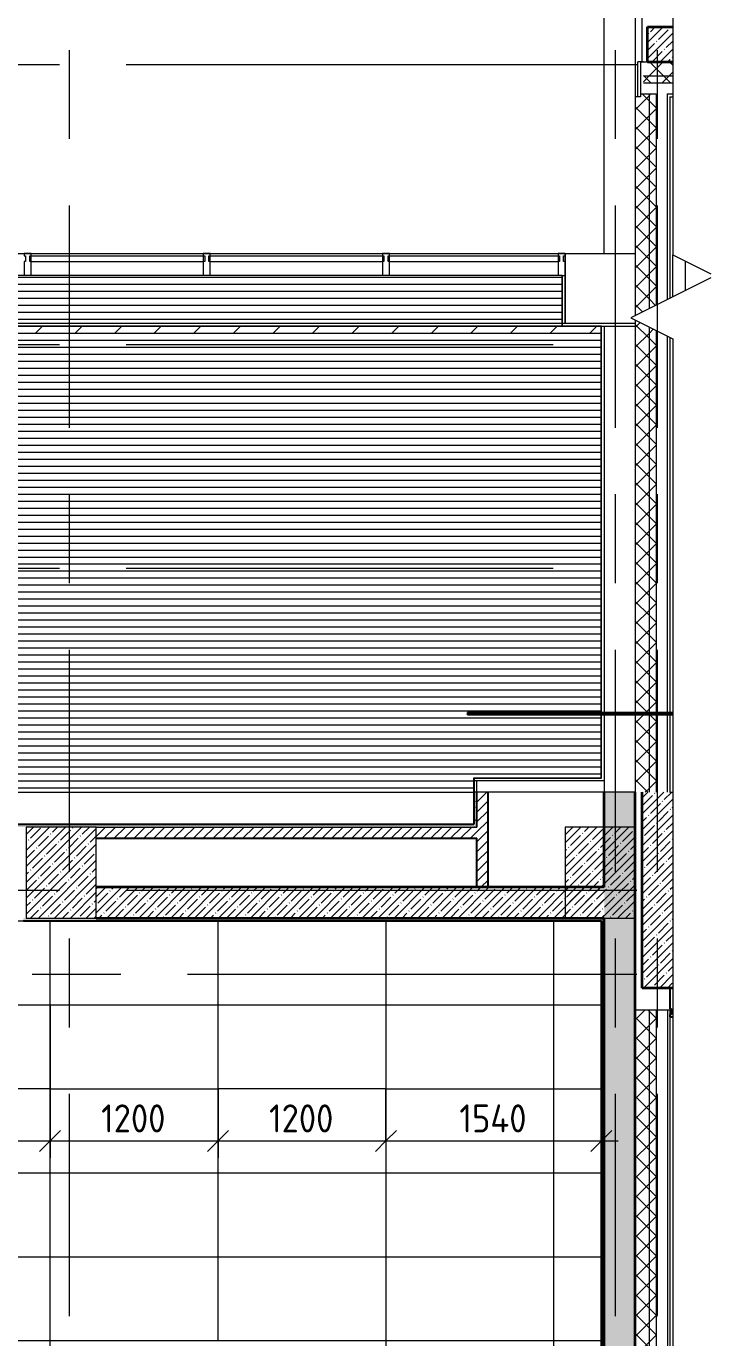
# Model space of a CAD drawing. Header units: millimetres. Extents: x 35378 to 237579, y -8553 to 29000.
# Drawn here: x 80350 to 85241, y 7900 to 17274 of the extents above; entities that cross this region are included whole.
import ezdxf

# ---------------------------------------------------------------- set-up
doc = ezdxf.new("R2010")
doc.units = ezdxf.units.MM
doc.linetypes.add('200_ШТРИХ__ш1_п0_6_', pattern=[160, 100, -60])
doc.linetypes.add('Осевая', pattern=[3175, 635, -476.25, 1587.5, -476.25])
for name, color, linetype, lineweight in [('A-ANNO-DIMS', 7, 'Continuous', 9), ('A-ANNO-DIMS-100', 7, 'Continuous', 9), ('A-CLNG', 7, 'Continuous', 9), ('A-CLNG-PATT', 7, 'Continuous', 9), ('A-DETL', 7, 'Continuous', 9), ('A-DETL-GENF', 7, 'Continuous', 9), ('A-DETL-MBND', 7, '200_ШТРИХ__ш1_п0_6_', 9), ('A-FLOR', 7, 'Continuous', 9), ('A-GENM', 7, 'Continuous', 9), ('A-GENM-1', 7, 'Continuous', 25), ('A-GLAZ-CURT', 7, 'Continuous', 9), ('A-GLAZ-CWMG', 7, 'Continuous', 9), ('A-GLAZ-CWMG-1', 7, 'Continuous', 25), ('A-WALL', 7, 'Continuous', 9), ('I-WALL', 7, 'Continuous', 9), ('S-COLS', 7, 'Continuous', 9), ('Оси', 7, 'Continuous', 9), ('Оси-2', 7, 'Осевая', 9)]:
    doc.layers.add(name, color=color, linetype=linetype, lineweight=lineweight)
for name, color, linetype, lineweight, true_color in [('A-DETL-GENF-2', 7, 'Continuous', 9, 0x004000), ('A-WALL-1', 7, 'Continuous', 35, 0x3c3c3c), ('A-WALL-2', 7, 'Continuous', 13, 0x3c3c3c), ('A-WALL-3', 7, 'Continuous', 25, 0x3c3c3c), ('A-WALL-FNSH-1', 7, 'Continuous', 9, 0x3c3c3c), ('A-WALL-FNSH-2', 7, 'Continuous', 13, 0x3c3c3c)]:
    doc.layers.add(name, color=color, linetype=linetype, lineweight=lineweight, true_color=true_color)
doc.styles.add('ISOCPEUR_1', font='isocpeur.ttf', dxfattribs={"width": 0.9, "height": 200})
doc.dimstyles.new('ISO-2_0_0_9К_Средний_округл2', dxfattribs={"dimscale": 304.8, "dimtxt": 199.196235, "dimasz": 0.492126, "dimexe": 0.393701, "dimexo": 0, "dimgap": 0, "dimtad": 1, "dimdec": 0, "dimrnd": 10, "dimzin": 0, "dimdsep": 46, "dimtxsty": 'ISOCPEUR_1', "dimblk1": 'OBLIQUE', "dimblk2": 'OBLIQUE', "dimsah": 1, "dimcen": 0.09, "dimdle": 0.393701, "dimazin": 0, "dimtfac": 1, "dimtdec": 4, "dimtix": 1, "dimtmove": 0, "dimatfit": 3, "dimfxl": 1, "dimtvp": 1, "dimtolj": 1, "dimtzin": 0, "dimarcsym": 2})
pattern_1 = [(45, (0, 0), (-57.02463, 57.02463), []), (45, (57.025, 0), (-57.02463, 57.02463), [100.806, -20.161, 3.353, -16.808])]
pattern_2 = [(45, (0, 0), (-70.71068, 70.71068), []), (135, (0, 0), (-70.71068, -70.71068), [])]
pattern_3 = [(45, (0, 0), (-35.35534, 35.35534), [])]
pattern_4 = [(0, (0, 0), (121.92, 30.48), [10.058, -81.382, 10.058, -81.382, -487.68]), (0, (0, 0), (121.92, 30.48), [-182.88, 10.058, -172.822, 10.058, -81.382, -213.36]), (0, (0, 0), (121.92, 30.48), [-457.2, 10.058, -50.902, 10.058, -142.342]), (120, (45.72, 15.24), (-87.356454, 90.345817), [10.058, -81.382, 10.058, -81.382, -487.68]), (120, (45.72, 15.24), (-87.356454, 90.345817), [-182.88, 10.058, -172.822, 10.058, -81.382, -213.36]), (120, (45.72, 15.24), (-87.356454, 90.345817), [-457.2, 10.058, -50.902, 10.058, -142.342]), (240, (60.96, 76.2), (-34.563546, -120.825817), [10.058, -81.382, 10.058, -81.382, -487.68]), (240, (60.96, 76.2), (-34.563546, -120.825817), [-182.88, 10.058, -172.822, 10.058, -81.382, -213.36]), (240, (60.96, 76.2), (-34.563546, -120.825817), [-457.2, 10.058, -50.902, 10.058, -142.342])]
pattern_5 = [(180, (75779.226, 21830.566), (-6e-15, -50), [])]

# ---------------------------------------------------------------- blocks, each defined once
blk = doc.blocks.new('парапет4 - парапет-20644611-План потолков с обозначением видов отделки и геометрии 1 этажа в осях 12-23')
at = {"layer": 'A-GENM'}
for p, q in [((85020, 10868.4), (85020, 10867.9)), ((85020, 10867.9), (85020, 10867)), ((85020, 10856.2), (85020, 10866.3)), ((85020, 10861.8), (85020, 10860.5)), ((85020, 10860.5), (85020, 10859.2)), ((85020, 10855.2), (85020, 10856.2)), ((85020, 10855.6), (85020, 10854.4)), ((85020, 10854.4), (85020, 10852.9))]:
    blk.add_line(p, q, dxfattribs=at)
at = {"layer": 'A-GENM-1'}
for p, q in [((85020, 10868.4), (85020, 10866.3)), ((85020, 10868.4), (86486.1, 10868.4)), ((85020, 10866.3), (86486.1, 10866.3)), ((85020, 10852.9), (85020, 10855.2)), ((85020, 10855.2), (86486.1, 10855.2)), ((85020, 10852.9), (86486.1, 10852.9))]:
    blk.add_line(p, q, dxfattribs=at)
blk = doc.blocks.new('Прямоугольный импост - Импост структурный с накладкой - 190мм-33184351-План потолков с обозначением видов отделки и геометрии 1 этажа в осях 12-23')
at = {"layer": 'A-GLAZ-CWMG-1'}
for p, q in [((0, 17), (-20, 17)), ((-10, -40), (-10, 0)), ((-10, 0), (0, 0)), ((0, 0), (0, 17)), ((0, -40), (-10, -40)), ((0, -190), (0, -40)), ((-20, -190), (0, -190))]:
    blk.add_line(p, q, dxfattribs=at)
blk = doc.blocks.new('Прямоугольный импост - Импост структурный с накладкой - 160мм-23562105-План потолков с обозначением видов отделки и геометрии 1 этажа в осях 12-23')
at = {"layer": 'A-GLAZ-CWMG'}
for p, q in [((82945, 15633), (82945, 15650)), ((82945, 15650), (84150, 15650)), ((82945, 15593), (82945, 15633)), ((82945, 15633), (84150, 15633)), ((82945, 15493), (82945, 15593)), ((82945, 15593), (84150, 15593)), ((84150, 15650), (84150, 15633)), ((84150, 15633), (84150, 15593)), ((84150, 15593), (84150, 15493))]:
    blk.add_line(p, q, dxfattribs=at)
blk = doc.blocks.new('Прямоугольный импост - Импост структурный с накладкой - 160мм-V36-План потолков с обозначением видов отделки и геометрии 1 этажа в осях 12-23')
at = {"layer": 'A-GLAZ-CWMG'}
for p, q in [((-50, 40), (-50, 140)), ((-21, 140), (0, 140)), ((0, 140), (0, 40)), ((-40, 40), (-50, 40)), ((-50, -17), (-50, 0)), ((-50, 0), (-40, 0)), ((-40, 0), (-40, 40)), ((0, 40), (-10, 40)), ((-10, 40), (-10, 0)), ((0, -17), (-50, -17)), ((-10, 0), (0, 0)), ((0, 0), (0, -17))]:
    blk.add_line(p, q, dxfattribs=at)
blk = doc.blocks.new('Системная панель - Стекло - 40мм-30335157-План потолков с обозначением видов отделки и геометрии 1 этажа в осях 12-23')
at = {"layer": 'A-GLAZ-CURT'}
h = blk.add_hatch(dxfattribs=at)
h.set_pattern_fill('FP_48', color=256, style=0, pattern_type=2)
h.set_pattern_definition([(63.435, (-82026, -15506), (-1022.33, 3066.99), [1270, -762, 1270, -762, -1615.613]), (63.435, (-82026, -15506), (-1022.33, 3066.99), [-4064, 508, -1107.61]), (63.435, (-82089.5, -15442.5), (-1022.33, 3066.99), [1016, -1270, 762, -762, -1869.613]), (63.435, (-82089.5, -15442.5), (-1022.33, 3066.99), [-3810, 889, -980.61]), (63.435, (-82089.5, -15252), (-1022.33, 3066.99), [762, -1524, 508, -762, -2123.613]), (63.435, (-82089.5, -15252), (-1022.33, 3066.99), [-3556, 1143, -980.61]), (63.435, (-81899, -15442.5), (-1022.33, 3066.99), [762, -1524, 635, -25618.6]), (63.435, (-81708.5, -15252), (-1022.33, 3066.99), [381, -1905, 254, -25999.6]), (63.435, (-82026, -14934.5), (-1022.33, 3066.99), [254, -1905, 254, -1016, -2250.613]), (63.435, (-82026, -14934.5), (-1022.33, 3066.99), [-3429, 635, -1615.61]), (63.435, (-80883, -15125), (-1022.33, 3066.99), [1270, -1905, 1524, -1006.01]), (63.435, (-80883, -15315.5), (-1022.33, 3066.99), [1778, -1270, 1905, -752.01]), (63.435, (-80756, -15252), (-1022.33, 3066.99), [2032, -1016, 1524, -1107.61]), (63.435, (-80565.5, -15061.5), (-1022.33, 3066.99), [1270, -1778, 1016, -1615.61]), (63.435, (-80756, -14680.5), (-1022.33, 3066.99), [635, -2540, 762, -1742.61]), (63.435, (-80375, -14871), (-1022.33, 3066.99), [508, -2540, 508, -2123.61])])
h.paths.add_polyline_path([(615, -40), (625, -40), (625, 0), (615, 0), (615, -4.2)])
h.paths.add_polyline_path([(-615, -40), (-615, 0), (-625, 0), (-625, -40)])
blk = doc.blocks.new('Прямоугольный импост - Импост структурный с накладкой - 160мм-23562107-План потолков с обозначением видов отделки и геометрии 1 этажа в осях 12-23')
at = {"layer": 'A-GLAZ-CWMG'}
for p, q in [((80385, 15633), (80385, 15650)), ((80385, 15650), (81615, 15650)), ((80385, 15593), (80385, 15633)), ((80385, 15633), (81615, 15633)), ((80385, 15493), (80385, 15593)), ((80385, 15593), (81615, 15593)), ((81615, 15650), (81615, 15633)), ((81615, 15633), (81615, 15593)), ((81615, 15593), (81615, 15493))]:
    blk.add_line(p, q, dxfattribs=at)
blk = doc.blocks.new('Прямоугольный импост - Импост структурный с накладкой - 160мм-30335135-План потолков с обозначением видов отделки и геометрии 1 этажа в осях 12-23')
at = {"layer": 'A-GLAZ-CWMG'}
for p, q in [((-25, 40), (-25, 140)), ((25, 140), (25, 40)), ((-15, 40), (-25, 40)), ((-25, -17), (-25, 0)), ((-25, 0), (-15, 0)), ((-15, 0), (-15, 40)), ((25, 40), (15, 40)), ((15, 40), (15, 0)), ((25, -17), (-25, -17)), ((15, 0), (25, 0)), ((25, 0), (25, -17))]:
    blk.add_line(p, q, dxfattribs=at)
blk = doc.blocks.new('BSC_Колонна _Прямоугольная - 650х500-V41-План потолков с обозначением видов отделки и геометрии 1 этажа в осях 12-23')
at = {"layer": 'S-COLS'}
h = blk.add_hatch(dxfattribs=at)
h.set_pattern_fill('FP_51', color=256, style=0, pattern_type=2)
h.set_pattern_definition([(135, (11225, -80600), (-57.02463, -57.02463), []), (135, (11225, -80542.975), (-57.02463, -57.02463), [100.806, -20.161, 3.353, -16.808])])
h.paths.add_polyline_path([(325, -250), (325, 250), (-325, 250), (-325, -250)])
for p, q in [((325, 250), (-325, 250)), ((-325, 250), (-325, -250)), ((325, -250), (325, 250)), ((-325, -250), (325, -250))]:
    blk.add_line(p, q, dxfattribs=at)
blk = doc.blocks.new('Системная панель - Стекло - 40мм-V43-План потолков с обозначением видов отделки и геометрии 1 этажа в осях 12-23')
at = {"layer": 'A-GLAZ-CURT'}
h = blk.add_hatch(dxfattribs=at)
h.set_pattern_fill('FP_53', color=256, style=0, pattern_type=2)
h.set_pattern_definition([(63.435, (-80746, -15506), (-1022.33, 3066.99), [1270, -762, 1270, -762, -1615.613]), (63.435, (-80746, -15506), (-1022.33, 3066.99), [-4064, 508, -1107.61]), (63.435, (-80809.5, -15442.5), (-1022.33, 3066.99), [1016, -1270, 762, -762, -1869.613]), (63.435, (-80809.5, -15442.5), (-1022.33, 3066.99), [-3810, 889, -980.61]), (63.435, (-80809.5, -15252), (-1022.33, 3066.99), [762, -1524, 508, -762, -2123.613]), (63.435, (-80809.5, -15252), (-1022.33, 3066.99), [-3556, 1143, -980.61]), (63.435, (-80619, -15442.5), (-1022.33, 3066.99), [762, -1524, 635, -25618.6]), (63.435, (-80428.5, -15252), (-1022.33, 3066.99), [381, -1905, 254, -25999.6]), (63.435, (-80746, -14934.5), (-1022.33, 3066.99), [254, -1905, 254, -1016, -2250.613]), (63.435, (-80746, -14934.5), (-1022.33, 3066.99), [-3429, 635, -1615.61]), (63.435, (-79603, -15125), (-1022.33, 3066.99), [1270, -1905, 1524, -1006.01]), (63.435, (-79603, -15315.5), (-1022.33, 3066.99), [1778, -1270, 1905, -752.01]), (63.435, (-79476, -15252), (-1022.33, 3066.99), [2032, -1016, 1524, -1107.61]), (63.435, (-79285.5, -15061.5), (-1022.33, 3066.99), [1270, -1778, 1016, -1615.61]), (63.435, (-79476, -14680.5), (-1022.33, 3066.99), [635, -2540, 762, -1742.61]), (63.435, (-79095, -14871), (-1022.33, 3066.99), [508, -2540, 508, -2123.61])])
h.paths.add_polyline_path([(625, -40), (625, 0), (615, 0), (615, -40)])
h.paths.add_polyline_path([(-625, -40), (-615, -40), (-615, 0), (-625, 0)])
blk = doc.blocks.new('Прямоугольный импост - Импост структурный с накладкой - 160мм-30335136-План потолков с обозначением видов отделки и геометрии 1 этажа в осях 12-23')
at = {"layer": 'A-GLAZ-CWMG'}
for p, q in [((-25, 40), (-25, 140)), ((25, 140), (25, 40)), ((-15, 40), (-25, 40)), ((-25, -17), (-25, 0)), ((-25, 0), (-15, 0)), ((-15, 0), (-15, 40)), ((25, 40), (15, 40)), ((15, 40), (15, 0)), ((25, -17), (-25, -17)), ((15, 0), (25, 0)), ((25, 0), (25, -17))]:
    blk.add_line(p, q, dxfattribs=at)
blk = doc.blocks.new('Прямоугольный импост - Импост структурный с накладкой - 160мм-23562111-План потолков с обозначением видов отделки и геометрии 1 этажа в осях 12-23')
at = {"layer": 'A-GLAZ-CWMG'}
for p, q in [((81665, 15633), (81665, 15650)), ((81665, 15650), (82895, 15650)), ((81665, 15593), (81665, 15633)), ((81665, 15633), (82895, 15633)), ((81665, 15493), (81665, 15593)), ((81665, 15593), (82895, 15593)), ((82895, 15650), (82895, 15633)), ((82895, 15633), (82895, 15593)), ((82895, 15593), (82895, 15493))]:
    blk.add_line(p, q, dxfattribs=at)
blk = doc.blocks.new('DET_L_Линия разрыва - М100-30654842-План потолков с обозначением видов отделки и геометрии 1 этажа в осях 12-23')
at = {"layer": 'A-DETL-GENF'}
for p, q in [((11889.9, 300), (11739.9, 0)), ((12175.5, -271.3), (11889.9, 300)), ((11739.9, 0), (0, 0)), ((12339.9, 0), (12204.2, -271.3)), ((24079.7, 0), (12339.9, 0))]:
    blk.add_line(p, q, dxfattribs=at)
blk = doc.blocks.new('DIMBLOCK90-План потолков с обозначением видов отделки и геометрии 1 этажа в осях 12-23')
at = {"layer": 'A-ANNO-DIMS-100'}
for p, q in [((79320.5, 9679.1), (79320.5, 9186.7)), ((79320.5, 9306.7), (79320.5, 9679.1)), ((80520.5, 9679.1), (80520.5, 9186.7)), ((80520.5, 9306.7), (80520.5, 9679.1)), ((79320.5, 9306.7), (80520.5, 9306.7))]:
    blk.add_line(p, q, dxfattribs=at)
at = {"layer": 'A-ANNO-DIMS-100', "lineweight": 20}
for p, q in [((79320.5, 9306.7), (79395.5, 9381.7)), ((80520.5, 9306.7), (80595.5, 9381.7)), ((79320.5, 9306.7), (79245.5, 9231.7)), ((80520.5, 9306.7), (80445.5, 9231.7))]:
    blk.add_line(p, q, dxfattribs=at)
at = {"layer": 'A-ANNO-DIMS-100', "color": 0, "insert": (79684.9, 9568), "char_height": 200, "width": 565.411, "attachment_point": 1, "line_spacing_factor": 1.149209, "style": 'ISOCPEUR_1'}
blk.add_mtext('1200', dxfattribs=at)
blk = doc.blocks.new('_Oblique')
at = {"color": 0, "linetype": 'ByBlock', "lineweight": -2}
blk.add_line((-0.5, -0.5), (0.5, 0.5), dxfattribs=at)
blk = doc.blocks.new('DIMBLOCK91-План потолков с обозначением видов отделки и геометрии 1 этажа в осях 12-23')
at = {"layer": 'A-ANNO-DIMS-100'}
for p, q in [((80520.5, 9679.1), (80520.5, 9186.7)), ((80520.5, 9306.7), (80520.5, 9679.1)), ((81720.5, 9679.1), (81720.5, 9186.7)), ((81720.5, 9306.7), (81720.5, 9679.1)), ((80520.5, 9306.7), (81720.5, 9306.7))]:
    blk.add_line(p, q, dxfattribs=at)
at = {"layer": 'A-ANNO-DIMS-100', "lineweight": 20}
for p, q in [((80520.5, 9306.7), (80595.5, 9381.7)), ((81720.5, 9306.7), (81795.5, 9381.7)), ((80520.5, 9306.7), (80445.5, 9231.7)), ((81720.5, 9306.7), (81645.5, 9231.7))]:
    blk.add_line(p, q, dxfattribs=at)
at = {"layer": 'A-ANNO-DIMS-100', "color": 0, "insert": (80884.9, 9568), "char_height": 200, "width": 565.411, "attachment_point": 1, "line_spacing_factor": 1.149209, "style": 'ISOCPEUR_1'}
blk.add_mtext('1200', dxfattribs=at)
blk = doc.blocks.new('DIMBLOCK92-План потолков с обозначением видов отделки и геометрии 1 этажа в осях 12-23')
at = {"layer": 'A-ANNO-DIMS-100'}
for p, q in [((81720.5, 9679.1), (81720.5, 9186.7)), ((81720.5, 9306.7), (81720.5, 9679.1)), ((82920.5, 9679.1), (82920.5, 9186.7)), ((82920.5, 9306.7), (82920.5, 9679.1)), ((81720.5, 9306.7), (82920.5, 9306.7))]:
    blk.add_line(p, q, dxfattribs=at)
at = {"layer": 'A-ANNO-DIMS-100', "lineweight": 20}
for p, q in [((81720.5, 9306.7), (81795.5, 9381.7)), ((82920.5, 9306.7), (82995.5, 9381.7)), ((81720.5, 9306.7), (81645.5, 9231.7)), ((82920.5, 9306.7), (82845.5, 9231.7))]:
    blk.add_line(p, q, dxfattribs=at)
at = {"layer": 'A-ANNO-DIMS-100', "color": 0, "insert": (82084.9, 9568), "char_height": 200, "width": 565.411, "attachment_point": 1, "line_spacing_factor": 1.149209, "style": 'ISOCPEUR_1'}
blk.add_mtext('1200', dxfattribs=at)
blk = doc.blocks.new('DIMBLOCK93-План потолков с обозначением видов отделки и геометрии 1 этажа в осях 12-23')
at = {"layer": 'A-ANNO-DIMS-100'}
for p, q in [((82920.5, 9679.1), (82920.5, 9186.7)), ((82920.5, 9306.7), (82920.5, 9679.1)), ((84460, 9412.8), (84460, 9186.7)), ((84460, 9306.7), (84460, 9412.8)), ((82920.5, 9306.7), (84580, 9306.7))]:
    blk.add_line(p, q, dxfattribs=at)
at = {"layer": 'A-ANNO-DIMS-100', "lineweight": 20}
for p, q in [((82920.5, 9306.7), (82995.5, 9381.7)), ((84460, 9306.7), (84535, 9381.7)), ((82920.5, 9306.7), (82845.5, 9231.7)), ((84460, 9306.7), (84385, 9231.7))]:
    blk.add_line(p, q, dxfattribs=at)
at = {"layer": 'A-ANNO-DIMS-100', "color": 0, "insert": (83445.1, 9568), "char_height": 200, "width": 588.395, "attachment_point": 1, "line_spacing_factor": 1.149209, "style": 'ISOCPEUR_1'}
blk.add_mtext('1540', dxfattribs=at)

msp = doc.modelspace()

# ---------------------------------------------------------------- hatches: boundary and pattern name
at = {"layer": 'A-CLNG-PATT'}
h = msp.add_hatch(dxfattribs=at)
h.set_pattern_fill('FP_66', color=256, style=0, pattern_type=2)
h.set_pattern_definition(pattern_5)
h.paths.add_polyline_path([(82305.4, 11800), (83549, 11800), (83549, 11901), (84459, 11901), (84459, 15129), (84179, 15130), (84179, 15150), (79101, 15150), (79101, 15129), (78559, 15130), (78559, 15150), (74061, 15150), (74061, 15129), (73922, 15128.2), (73786.8, 15091.9), (73786.7, 15129), (73522, 15130), (73522, 15392.8), (73485.6, 15392.7), (73522, 15528), (73522, 15671), (73540, 15671), (73540, 18579), (73519, 18579), (73519, 19121), (74061, 19121), (74061, 19100), (78559, 19100), (78559, 19121), (79101, 19121), (79101, 19100), (84179, 19100), (84179, 19121), (84700, 19121), (84700, 22679), (83004, 22679), (83004, 26879), (81171, 26879), (81171, 26579), (81150, 26579), (81150, 23220), (81170, 23220), (81170, 22680), (80630, 22680), (80630, 23220), (80650, 23220), (80650, 26579), (80629, 26579), (80629, 26879), (77271, 26879), (77271, 26579), (77250, 26579), (77250, 23220), (77270, 23220), (77270, 22680), (76730, 22680), (76730, 23220), (76750, 23220), (76750, 26579), (76729, 26579), (76729, 26879), (74061, 26879), (74061, 26579), (74040, 26579), (74040, 23220), (74060, 23220), (74060, 22680), (73520, 22680), (73520, 23220), (73540, 23220), (73540, 26579), (73519, 26579), (73519, 26879), (70831, 26879), (70831, 26579), (70810, 26579), (70810, 23220), (70830, 23220), (70830, 22680), (70290, 22680), (70290, 23220), (70310, 23220), (70310, 26579), (70289, 26579), (70289, 26879), (66781, 26879), (66781, 13621), (68671, 13621), (68671, 11920), (70289, 11920), (70289, 12221), (70310, 12221), (70310, 15130), (70290, 15130), (70290, 15670), (70310, 15670), (70310, 20630), (70290, 20630), (70290, 21170), (70830, 21170), (70830, 20630), (70810, 20630), (70810, 15670), (70830, 15670), (70830, 15130), (70810, 15130), (70810, 12221), (70831, 12221), (70831, 11920), (73519, 11920), (73519, 12321), (79921, 12321), (79921, 11800), (80837.5, 11800)])
h.paths.add_polyline_path([(73522.2, 14728), (73485.9, 14863.2), (73558.4, 14863.3)])
h.paths.add_polyline_path([(73257.3, 15091.6), (73122, 15127.8), (73257.2, 15164.1), (73257.2, 15129.1)])
h.paths.add_polyline_path([(84970, 19121), (84970, 22679), (84750, 22679), (84750, 19121)])
h = msp.add_hatch(dxfattribs=at)
h.set_pattern_fill('FP_66', color=256, style=0, pattern_type=2)
h.set_pattern_definition(pattern_5)
h.paths.add_polyline_path([(70810, 12221), (70810, 15130), (70310, 15130), (70310, 12221), (70806.8, 12221)])
h.paths.add_polyline_path([(79394, 15150), (84179, 15151), (84179, 15493), (79101, 15493), (79101, 15150), (79369.6, 15150)])
h.paths.add_polyline_path([(77901.7, 15150), (78559, 15150), (78559, 15493), (74061, 15493), (74061, 15150), (76433.8, 15150)])
h.paths.add_polyline_path([(70562.1, 15670), (70810, 15670), (70810, 20630), (70310, 20630), (70310, 15670), (70312, 15670)])
h.paths.add_polyline_path([(73883, 15671), (73883, 18579), (73540, 18579), (73540, 15671), (73864.9, 15671)])
h.paths.add_polyline_path([(84160, 18747), (84179, 18747), (84179, 19100), (79101, 19100), (79101, 18747), (84150, 18747)])
h.paths.add_polyline_path([(78559, 18747), (78559, 19100), (74061, 19100), (74061, 18747), (78540, 18747)])
h.paths.add_polyline_path([(80650, 23220), (81150, 23220), (81150, 26579), (80650, 26579), (80650, 25274.9)])
h.paths.add_polyline_path([(77250, 23220), (77250, 26579), (76750, 26579), (76750, 23220), (76752.9, 23220)])
h.paths.add_polyline_path([(74040, 23220), (74040, 26579), (73540, 26579), (73540, 23220), (73542.9, 23220)])
h.paths.add_polyline_path([(70810, 23220), (70810, 26579), (70310, 26579), (70310, 23220), (70562.1, 23220)])
h = msp.add_hatch(dxfattribs=at)
h.set_pattern_fill('FP_59', color=256, style=0, pattern_type=2)
h.set_pattern_definition([(180, (76920.5, 9679), (-7e-14, -600), []), (270, (76920.5, 9679), (1200, 7e-14), [])])
h.paths.add_polyline_path([(84459, 4071), (84459, 10879), (80329, 10879), (80329, 11329), (76001, 11329), (76001, 10879), (75721, 10879), (75721, 4071), (84179, 4071)])
h.paths.add_polyline_path([(81720.5, 4879.1), (81720.5, 5479.1), (82920.5, 5479.1), (82920.5, 4879.1)])
h.paths.add_polyline_path([(79369.6, 4879.1), (79320.5, 4879.1), (79320.5, 5479.1), (80520.5, 5479.1), (80520.5, 4879.1)])
h.paths.add_polyline_path([(78120.5, 4879.1), (76920.5, 4879.1), (76920.5, 5479.1), (78120.5, 5479.1)])
h.paths.add_polyline_path([(82920.5, 7279.1), (81720.5, 7279.1), (81720.5, 7879.1), (82920.5, 7879.1)])
h.paths.add_polyline_path([(79369.6, 7279.1), (79320.5, 7279.1), (79320.5, 7879.1), (80520.5, 7879.1), (80520.5, 7279.1)])
h.paths.add_polyline_path([(76920.5, 7279.1), (76920.5, 7879.1), (78120.5, 7879.1), (78120.5, 7279.1)])
h.paths.add_polyline_path([(82305.4, 9679.1), (81720.5, 9679.1), (81720.5, 10279.1), (82920.5, 10279.1), (82920.5, 9679.1)])
h.paths.add_polyline_path([(79369.6, 9679.1), (79320.5, 9679.1), (79320.5, 10279.1), (80520.5, 10279.1), (80520.5, 9679.1)])
h.paths.add_polyline_path([(78120.5, 9679.1), (76920.5, 9679.1), (76920.5, 10279.1), (78120.5, 10279.1)])
h.paths.add_polyline_path([(76920.7, 10479.1), (76884.4, 10614.3), (76956.9, 10614.4)])
h.paths.add_polyline_path([(76655.8, 10842.7), (76520.5, 10878.9), (76655.7, 10915.2)])
h.paths.add_polyline_path([(77185.3, 10843.1), (77185.2, 10915.5), (77320.5, 10879.4)])
h.paths.add_polyline_path([(76884.1, 11143.9), (76920.5, 11278.3), (76956.6, 11143.9), (76920.5, 11143.9)])
at = {"layer": 'A-DETL-GENF-2'}
h = msp.add_hatch(dxfattribs=at)
h.set_pattern_fill('FP_71', color=256, style=0, pattern_type=2)
h.set_pattern_definition([(45, (0, 0), (-141.42136, 141.42136), [])])
h.paths.add_polyline_path([(84460, 15080), (84460, 15130), (73915.4, 15130), (73922, 15128.2), (73786.8, 15091.9), (73786.7, 15130), (73257.2, 15130), (73257.3, 15091.6), (73122, 15127.8), (73130.3, 15130), (66780, 15130), (66780, 15080), (83773.4, 15080)])
at = {"layer": 'A-WALL'}
h = msp.add_hatch(dxfattribs=at)
h.set_pattern_fill('FP_19', color=256, style=0, pattern_type=2)
h.set_pattern_definition(pattern_2)
h.paths.add_polyline_path([(84760, 16920), (84970, 16920), (84970, 17020), (84760, 17020), (84760, 17006.7)])
h = msp.add_hatch(dxfattribs=at)
h.set_pattern_fill('FP_19', color=256, style=0, pattern_type=2)
h.set_pattern_definition(pattern_2)
h.paths.add_polyline_path([(84970, 16870), (84970, 16920), (84760, 16920), (84760, 16870)])
h = msp.add_hatch(dxfattribs=at)
h.set_pattern_fill('FP_19', color=256, style=0, pattern_type=2)
h.set_pattern_definition(pattern_2)
h.paths.add_polyline_path([(84700, 11800), (84800, 11800), (84800, 15125.9), (84700, 15175.9), (84700, 11839.1)])
h.paths.add_polyline_path([(84700, 15205.9), (84800, 15255.9), (84800, 16790), (84740, 16790), (84740, 16770), (84700, 16770), (84700, 15490.9)])
h = msp.add_hatch(dxfattribs=at)
h.set_pattern_fill('FP_19', color=256, style=0, pattern_type=2)
h.set_pattern_definition(pattern_2)
h.paths.add_polyline_path([(84850, 11800), (84850, 15100.9), (84800, 15125.9), (84800, 11800)])
h.paths.add_polyline_path([(84800, 15255.9), (84850, 15280.9), (84850, 16790), (84800, 16790), (84800, 15490.9)])
h = msp.add_hatch(dxfattribs=at)
h.set_pattern_fill('FP_19', color=256, style=0, pattern_type=2)
h.set_pattern_definition(pattern_2)
h.paths.add_polyline_path([(84701.6, 3450), (84801.6, 3450), (84801.6, 10242), (84701.6, 10242), (84701.6, 3550)])
h = msp.add_hatch(dxfattribs=at)
h.set_pattern_fill('FP_19', color=256, style=0, pattern_type=2)
h.set_pattern_definition(pattern_2)
h.paths.add_polyline_path([(84801.6, 3400), (84851.6, 3400), (84851.6, 10242), (84801.6, 10242), (84801.6, 3450)])
at = {"layer": 'I-WALL'}
h = msp.add_hatch(dxfattribs=at)
h.set_pattern_fill('FP_17', color=256, style=0, pattern_type=2)
h.set_pattern_definition(pattern_1)
h.paths.add_polyline_path([(84970, 17020), (84970, 17270), (84790, 17270), (84790, 17020)])
h = msp.add_hatch(dxfattribs=at)
h.set_pattern_fill('FP_57', color=256, style=0, pattern_type=2)
h.set_pattern_definition(pattern_4)
h.paths.add_polyline_path([(83570, 11550), (83570, 11800), (83550, 11800), (83550, 11550)])
h = msp.add_hatch(dxfattribs=at)
h.set_pattern_fill('FP_33', color=256, style=0, pattern_type=2)
h.set_pattern_definition(pattern_3)
h.paths.add_polyline_path([(83570, 11120), (83650, 11120), (83650, 11800), (83570, 11800), (83570, 11470)])
h = msp.add_hatch(dxfattribs=at)
h.set_pattern_fill('FP_17', color=256, style=0, pattern_type=2)
h.set_pattern_definition(pattern_1)
h.paths.add_polyline_path([(84480, 4050), (84700, 4050), (84700, 11800), (84480, 11800), (84480, 4070)])
h = msp.add_hatch(dxfattribs=at)
h.set_pattern_fill('FP_17', color=256, style=0, pattern_type=2)
h.set_pattern_definition(pattern_1)
h.paths.add_polyline_path([(84970, 11800), (84970, 11800), (84957.4, 10805.6)])
h.paths.add_polyline_path([(84970, 10400), (84970, 11800), (84750, 11800), (84750, 10400)])
h = msp.add_hatch(dxfattribs=at)
h.set_pattern_fill('FP_57', color=256, style=0, pattern_type=2)
h.set_pattern_definition(pattern_4)
h.paths.add_polyline_path([(83550, 11550), (83550, 11570), (79900, 11570), (79900, 11550), (82305.4, 11550)])
h = msp.add_hatch(dxfattribs=at)
h.set_pattern_fill('FP_33', color=256, style=0, pattern_type=2)
h.set_pattern_definition(pattern_3)
h.paths.add_polyline_path([(83570, 11470), (83570, 11550), (80850, 11550), (80850, 11470), (82305.4, 11470)])
h = msp.add_hatch(dxfattribs=at)
h.set_pattern_fill('FP_17', color=256, style=0, pattern_type=2)
h.set_pattern_definition(pattern_1)
h.paths.add_polyline_path([(82305.4, 10900), (84480, 10900), (84480, 11120), (80850, 11120), (80850, 10900)])
h = msp.add_hatch(dxfattribs=at)
h.set_pattern_fill('FP_57', color=256, style=0, pattern_type=2)
h.set_pattern_definition(pattern_4)
h.paths.add_polyline_path([(80350, 10880), (84460, 10880), (84460, 10900), (80330, 10900), (80330, 10880)])
h = msp.add_hatch(dxfattribs=at)
h.set_pattern_fill('FP_57', color=256, style=0, pattern_type=2)
h.set_pattern_definition(pattern_4)
h.paths.add_polyline_path([(84480, 4070), (84480, 10900), (84460, 10900), (84460, 4070)])
at = {"layer": 'S-COLS'}
h = msp.add_hatch(dxfattribs=at)
h.set_pattern_fill('FP_17', color=256, style=0, pattern_type=2)
h.set_pattern_definition(pattern_1)
h.paths.add_polyline_path([(84200, 10900), (84700, 10900), (84700, 11550), (84200, 11550)])

# ---------------------------------------------------------------- linework, layer by layer
at = {"layer": 'A-CLNG'}
for p, q in [((84179, 15493), (79101, 15493)), ((84179, 15151), (84179, 15493)), ((84179, 15130), (84179, 15150)), ((84459, 15129), (84179, 15129)), ((84459, 12370.2), (84459, 15129)), ((84459, 12368.2), (84459, 12369.5)), ((84459, 12355.7), (84459, 12357.1)), ((84459, 11901), (84459, 12354.8)), ((83549, 11800), (83549, 11901)), ((83549, 11901), (84459, 11901)), ((79921, 11800), (83549, 11800)), ((84459, 4071), (84459, 10879)), ((79320.5, 10279.1), (80520.5, 10279.1)), ((80520.5, 10279.1), (80520.5, 9679.1)), ((81720.5, 9679.1), (81720.5, 10279.1)), ((81720.5, 10279.1), (82920.5, 10279.1)), ((82920.5, 10279.1), (82920.5, 9679.1)), ((80520.5, 9679.1), (79320.5, 9679.1)), ((82920.5, 9679.1), (81720.5, 9679.1))]:
    msp.add_line(p, q, dxfattribs=at)
at = {"layer": 'A-DETL'}
for p, q in [((84460, 15130), (73915.4, 15130)), ((84460, 15080), (84460, 15130)), ((66780, 15080), (84460, 15080))]:
    msp.add_line(p, q, dxfattribs=at)
at = {"layer": 'A-DETL-MBND'}
for p, q in [((84180, 15151), (84180, 15493)), ((84200, 15493), (84200, 15150)), ((84180, 15130), (84180, 15150)), ((84460, 15130), (84180, 15130))]:
    msp.add_line(p, q, dxfattribs=at)
at = {"layer": 'A-FLOR'}
for p, q in [((79080, 15650), (84200, 15650)), ((84200, 15650), (84200, 15150)), ((84200, 15150), (79080, 15150))]:
    msp.add_line(p, q, dxfattribs=at)
at = {"layer": 'A-WALL'}
for p, q in [((84760, 16920), (84970, 16920)), ((84740, 16790), (84850, 16790)), ((84760, 16870), (84970, 16870)), ((84800, 16790), (84800, 15255.9)), ((84850, 16790), (84850, 15280.9)), ((84800, 15125.9), (84800, 11800)), ((84850, 15100.9), (84850, 11800)), ((80850, 11550), (83570, 11550)), ((84801.6, 10242), (84801.6, 3450)), ((84851.6, 10242), (84851.6, 3400))]:
    msp.add_line(p, q, dxfattribs=at)
at = {"layer": 'A-WALL-1'}
for p, q in [((84790, 17270), (84970, 17270)), ((84790, 17020), (84790, 17270)), ((84790, 17020), (84970, 17020)), ((84480, 11120), (84480, 11800)), ((84700, 4050), (84700, 11800)), ((84750, 10400), (84750, 11800)), ((84480, 11120), (80850, 11120)), ((80850, 10900), (84480, 10900)), ((84480, 4050), (84480, 10900)), ((84970, 10400), (84750, 10400))]:
    msp.add_line(p, q, dxfattribs=at)
at = {"layer": 'A-WALL-2'}
for p, q in [((84760, 17020), (84970, 17020)), ((84930, 16790), (84970, 16790)), ((84930, 16790), (84930, 15320.9)), ((84700, 16770), (84700, 15205.9)), ((84740, 16770), (84700, 16770)), ((84700, 15175.9), (84700, 11800)), ((84930, 15060.9), (84930, 11800)), ((84931.6, 10242), (84701.6, 10242)), ((84701.6, 10242), (84701.6, 3550)), ((84931.6, 10242), (84931.6, 3320))]:
    msp.add_line(p, q, dxfattribs=at)
at = {"layer": 'A-WALL-3'}
for p, q in [((83550, 11570), (83550, 11800)), ((83570, 11550), (83570, 11800)), ((83650, 11120), (83650, 11800)), ((79920, 11570), (83550, 11570)), ((80850, 11470), (83570, 11470)), ((83570, 11120), (83570, 11470)), ((80330, 10880), (84460, 10880)), ((84460, 10880), (84460, 4070))]:
    msp.add_line(p, q, dxfattribs=at)
at = {"layer": 'A-WALL-FNSH-1'}
for p, q in [((84740, 17020), (84760, 17020)), ((84740, 17020), (84740, 16770)), ((84950, 16770), (84970, 16770)), ((84950, 16770), (84950, 15330.9)), ((84950, 15050.9), (84950, 11800)), ((84951.6, 10242), (84931.6, 10242)), ((84951.6, 3300), (84951.6, 10242))]:
    msp.add_line(p, q, dxfattribs=at)
at = {"layer": 'A-WALL-FNSH-2'}
for q in [(83549, 11800), (79921, 11571)]:
    msp.add_line((83549, 11571), q, dxfattribs=at)
at = {"layer": 'I-WALL'}
for p, q in [((84750, 17020), (84750, 18675)), ((84480, 15650), (84480, 18570)), ((84700, 18570), (84700, 16770)), ((84720, 16770), (84720, 17020)), ((84760, 17020), (84720, 17020)), ((84970, 15340.9), (84970, 15640.9)), ((85058.1, 15596.8), (85058.1, 15385)), ((84179, 15493), (84180, 15493)), ((84180, 15493), (84180, 15151)), ((84180, 15150), (84180, 15130)), ((84180, 15130), (84700, 15130)), ((84460, 11900), (84460, 15130)), ((84480, 15130), (84480, 11800)), ((83550, 11900), (84460, 11900)), ((83550, 11900), (83550, 11800)), ((84480, 11880), (83550, 11880)), ((83570, 11800), (83570, 11880)), ((84700, 11800), (83549, 11800)), ((84950, 11800), (84970, 11800)), ((84459, 10879), (80329, 10879)), ((84459, 10879), (84459, 10880))]:
    msp.add_line(p, q, dxfattribs=at)
at = {"layer": 'S-COLS'}
for p, q in [((84200, 15650), (84700, 15650)), ((84200, 15150), (84200, 15650)), ((84700, 15650), (84700, 15205.9)), ((84700, 15150), (84200, 15150)), ((84700, 15175.9), (84700, 15150)), ((84700, 11550), (84200, 11550)), ((84200, 11550), (84200, 10900)), ((84700, 10900), (84700, 11550)), ((84200, 10900), (84700, 10900))]:
    msp.add_line(p, q, dxfattribs=at)
at = {"layer": 'Оси'}
for p, q in [((82214, 17000), (84714, 17000)), ((81614, 15000), (84114, 15000)), ((81614, 13400), (84114, 13400)), ((82214, 11100), (84714, 11100)), ((82214, 10500), (84714, 10500))]:
    msp.add_line(p, q, dxfattribs=at)
at = {"layer": 'Оси-2'}
for p, q in [((80660, 593.7), (80660, 24890.1)), ((84560, 593.7), (84560, 19415.1)), ((84860, 593.7), (84860, 19415.1)), ((38678.1, 17000), (82214, 17000)), ((38678.1, 15000), (81614, 15000)), ((38678.1, 13400), (81614, 13400)), ((38678.1, 11100), (82214, 11100)), ((39116.2, 10500), (82214, 10500))]:
    msp.add_line(p, q, dxfattribs=at)

# ---------------------------------------------------------------- block references
at = {"layer": 'A-DETL-GENF', "rotation": 90.00000000000031}
msp.add_blockref('DET_L_Линия разрыва - М100-30654842-План потолков с обозначением видов отделки и геометрии 1 этажа в осях 12-23', (84970, 3301.1), dxfattribs=at)
at = {"layer": 'A-GENM'}
msp.add_blockref('парапет4 - парапет-20644611-План потолков с обозначением видов отделки и геометрии 1 этажа в осях 12-23', (-1516.1, 1501.9), dxfattribs=at)
at = {"layer": 'A-GLAZ-CURT'}
for name, p in [('Системная панель - Стекло - 40мм-V43-План потолков с обозначением видов отделки и геометрии 1 этажа в осях 12-23', (81000, 15633)), ('Системная панель - Стекло - 40мм-30335157-План потолков с обозначением видов отделки и геометрии 1 этажа в осях 12-23', (82280, 15633))]:
    msp.add_blockref(name, p, dxfattribs=at)
at = {"layer": 'A-GLAZ-CWMG', "extrusion": (0, 0, -1), "rotation": 180}
for name, p in [('Прямоугольный импост - Импост структурный с накладкой - 160мм-30335136-План потолков с обозначением видов отделки и геометрии 1 этажа в осях 12-23', (-80360, 15633)), ('Прямоугольный импост - Импост структурный с накладкой - 160мм-30335135-План потолков с обозначением видов отделки и геометрии 1 этажа в осях 12-23', (-81640, 15633)), ('Прямоугольный импост - Импост структурный с накладкой - 160мм-30335136-План потолков с обозначением видов отделки и геометрии 1 этажа в осях 12-23', (-82920, 15633)), ('Прямоугольный импост - Импост структурный с накладкой - 160мм-V36-План потолков с обозначением видов отделки и геометрии 1 этажа в осях 12-23', (-84200, 15633))]:
    msp.add_blockref(name, p, dxfattribs=at)
at = {"layer": 'A-GLAZ-CWMG'}
for name in ['Прямоугольный импост - Импост структурный с накладкой - 160мм-23562107-План потолков с обозначением видов отделки и геометрии 1 этажа в осях 12-23', 'Прямоугольный импост - Импост структурный с накладкой - 160мм-23562111-План потолков с обозначением видов отделки и геометрии 1 этажа в осях 12-23', 'Прямоугольный импост - Импост структурный с накладкой - 160мм-23562105-План потолков с обозначением видов отделки и геометрии 1 этажа в осях 12-23']:
    msp.add_blockref(name, (0, 0), dxfattribs=at)
at = {"layer": 'A-GLAZ-CWMG', "rotation": 180}
msp.add_blockref('Прямоугольный импост - Импост структурный с накладкой - 190мм-33184351-План потолков с обозначением видов отделки и геометрии 1 этажа в осях 12-23', (84950, 10210), dxfattribs=at)
at = {"layer": 'S-COLS', "rotation": 270.0000000000007}
msp.add_blockref('BSC_Колонна _Прямоугольная - 650х500-V41-План потолков с обозначением видов отделки и геометрии 1 этажа в осях 12-23', (80600, 11225), dxfattribs=at)

# ---------------------------------------------------------------- dimensions: what is measured, and where the dimension line sits
at = {"layer": 'A-ANNO-DIMS'}
for base, p1, p2, override, picture, middle in [((80520.5, 9306.7), (79320.5, 9679.1), (80520.5, 9679.1), {"dimpost": '<>', "dimfxl": 1200}, 'DIMBLOCK90-План потолков с обозначением видов отделки и геометрии 1 этажа в осях 12-23', (79920.5, 9406.7)), ((81720.5, 9306.7), (80520.5, 9679.1), (81720.5, 9679.1), {"dimpost": '<>', "dimfxl": 1200}, 'DIMBLOCK91-План потолков с обозначением видов отделки и геометрии 1 этажа в осях 12-23', (81120.5, 9406.7)), ((82920.5, 9306.7), (81720.5, 9679.1), (82920.5, 9679.1), {"dimpost": '<>', "dimfxl": 1200}, 'DIMBLOCK92-План потолков с обозначением видов отделки и геометрии 1 этажа в осях 12-23', (82320.5, 9406.7)), ((84460, 9306.71), (82920.5039, 9679.1364), (84460, 9412.776), {"dimpost": '<>', "dimfxl": 1562.368774}, 'DIMBLOCK93-План потолков с обозначением видов отделки и геометрии 1 этажа в осях 12-23', (83690.2519, 9406.71))]:
    dim = msp.add_linear_dim(base=base, p1=p1, p2=p2, dimstyle='ISO-2_0_0_9К_Средний_округл2', override=override, dxfattribs=at)
    dim.commit()
    dim.dimension.update_dxf_attribs({"geometry": picture, "text_midpoint": middle})

doc.saveas('drawing.dxf')
